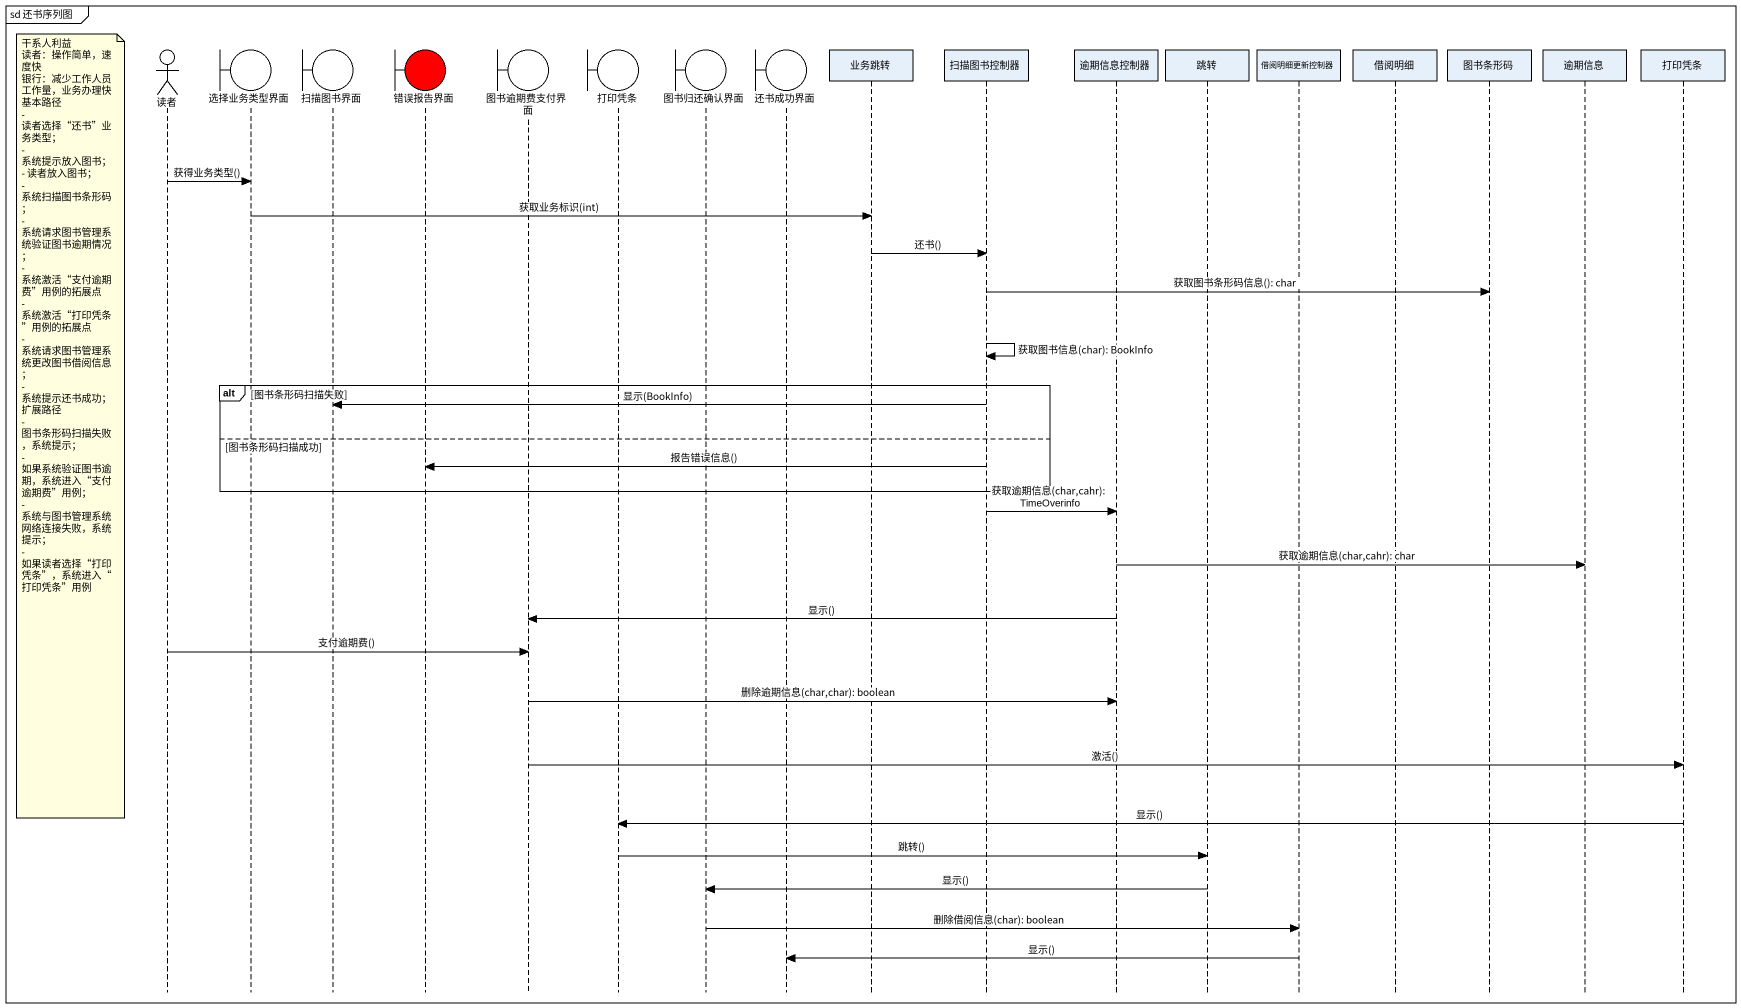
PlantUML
@startuml
mainframe sd 还书序列图
hide footbox
actor 读者
boundary 选择业务类型界面
boundary 扫描图书界面
boundary 错误报告界面 #FF0000
boundary 图书逾期费支付界面
boundary 打印凭条
boundary 图书归还确认界面
boundary 还书成功界面
participant 业务跳转
participant 扫描图书控制器
participant 逾期信息控制器
participant 跳转
participant 借阅明细更新控制器
participant 借阅明细
participant 图书条形码
participant 逾期信息
participant "打印凭条" as 打印凭条_2

读者 -> 选择业务类型界面 : 获得业务类型()
选择业务类型界面 -> 业务跳转 : 获取业务标识(int)
业务跳转 -> 扫描图书控制器 : 还书()
扫描图书控制器 -> 图书条形码 : 获取图书条形码信息(): char
扫描图书控制器 -> 扫描图书控制器 : 获取图书信息(char): BookInfo
alt 图书条形码扫描失败
  扫描图书控制器 -> 扫描图书界面 : 显示(BookInfo)
  note left of 读者
    干系人利益
    读者：操作简单，速度快
    银行：减少工作人员工作量，业务办理快
    基本路径
    - 读者选择“还书”业务类型；
    - 系统提示放入图书；
    - 读者放入图书；
    - 系统扫描图书条形码；
    - 系统请求图书管理系统验证图书逾期情况；
    - 系统激活“支付逾期费”用例的拓展点
    - 系统激活“打印凭条”用例的拓展点
    - 系统请求图书管理系统更改图书借阅信息；
    - 系统提示还书成功；
    扩展路径
    - 图书条形码扫描失败，系统提示；
    - 如果系统验证图书逾期，系统进入“支付逾期费”用例；
    - 系统与图书管理系统网络连接失败，系统提示；
    - 如果读者选择“打印凭条”，系统进入“打印凭条”用例
  end note
else 图书条形码扫描成功
  扫描图书控制器 -> 错误报告界面 : 报告错误信息()
end
扫描图书控制器 -> 逾期信息控制器 : 获取逾期信息(char,cahr): TimeOverinfo
逾期信息控制器 -> 逾期信息 : 获取逾期信息(char,cahr): char
逾期信息控制器 -> 图书逾期费支付界面 : 显示()
读者 -> 图书逾期费支付界面 : 支付逾期费()
图书逾期费支付界面 -> 逾期信息控制器 : 删除逾期信息(char,char): boolean
图书逾期费支付界面 -> 打印凭条_2 : 激活()
打印凭条_2 -> 打印凭条 : 显示()
打印凭条 -> 跳转 : 跳转()
跳转 -> 图书归还确认界面 : 显示()
图书归还确认界面 -> 借阅明细更新控制器 : 删除借阅信息(char): boolean
借阅明细更新控制器 -> 还书成功界面 : 显示()
@enduml
